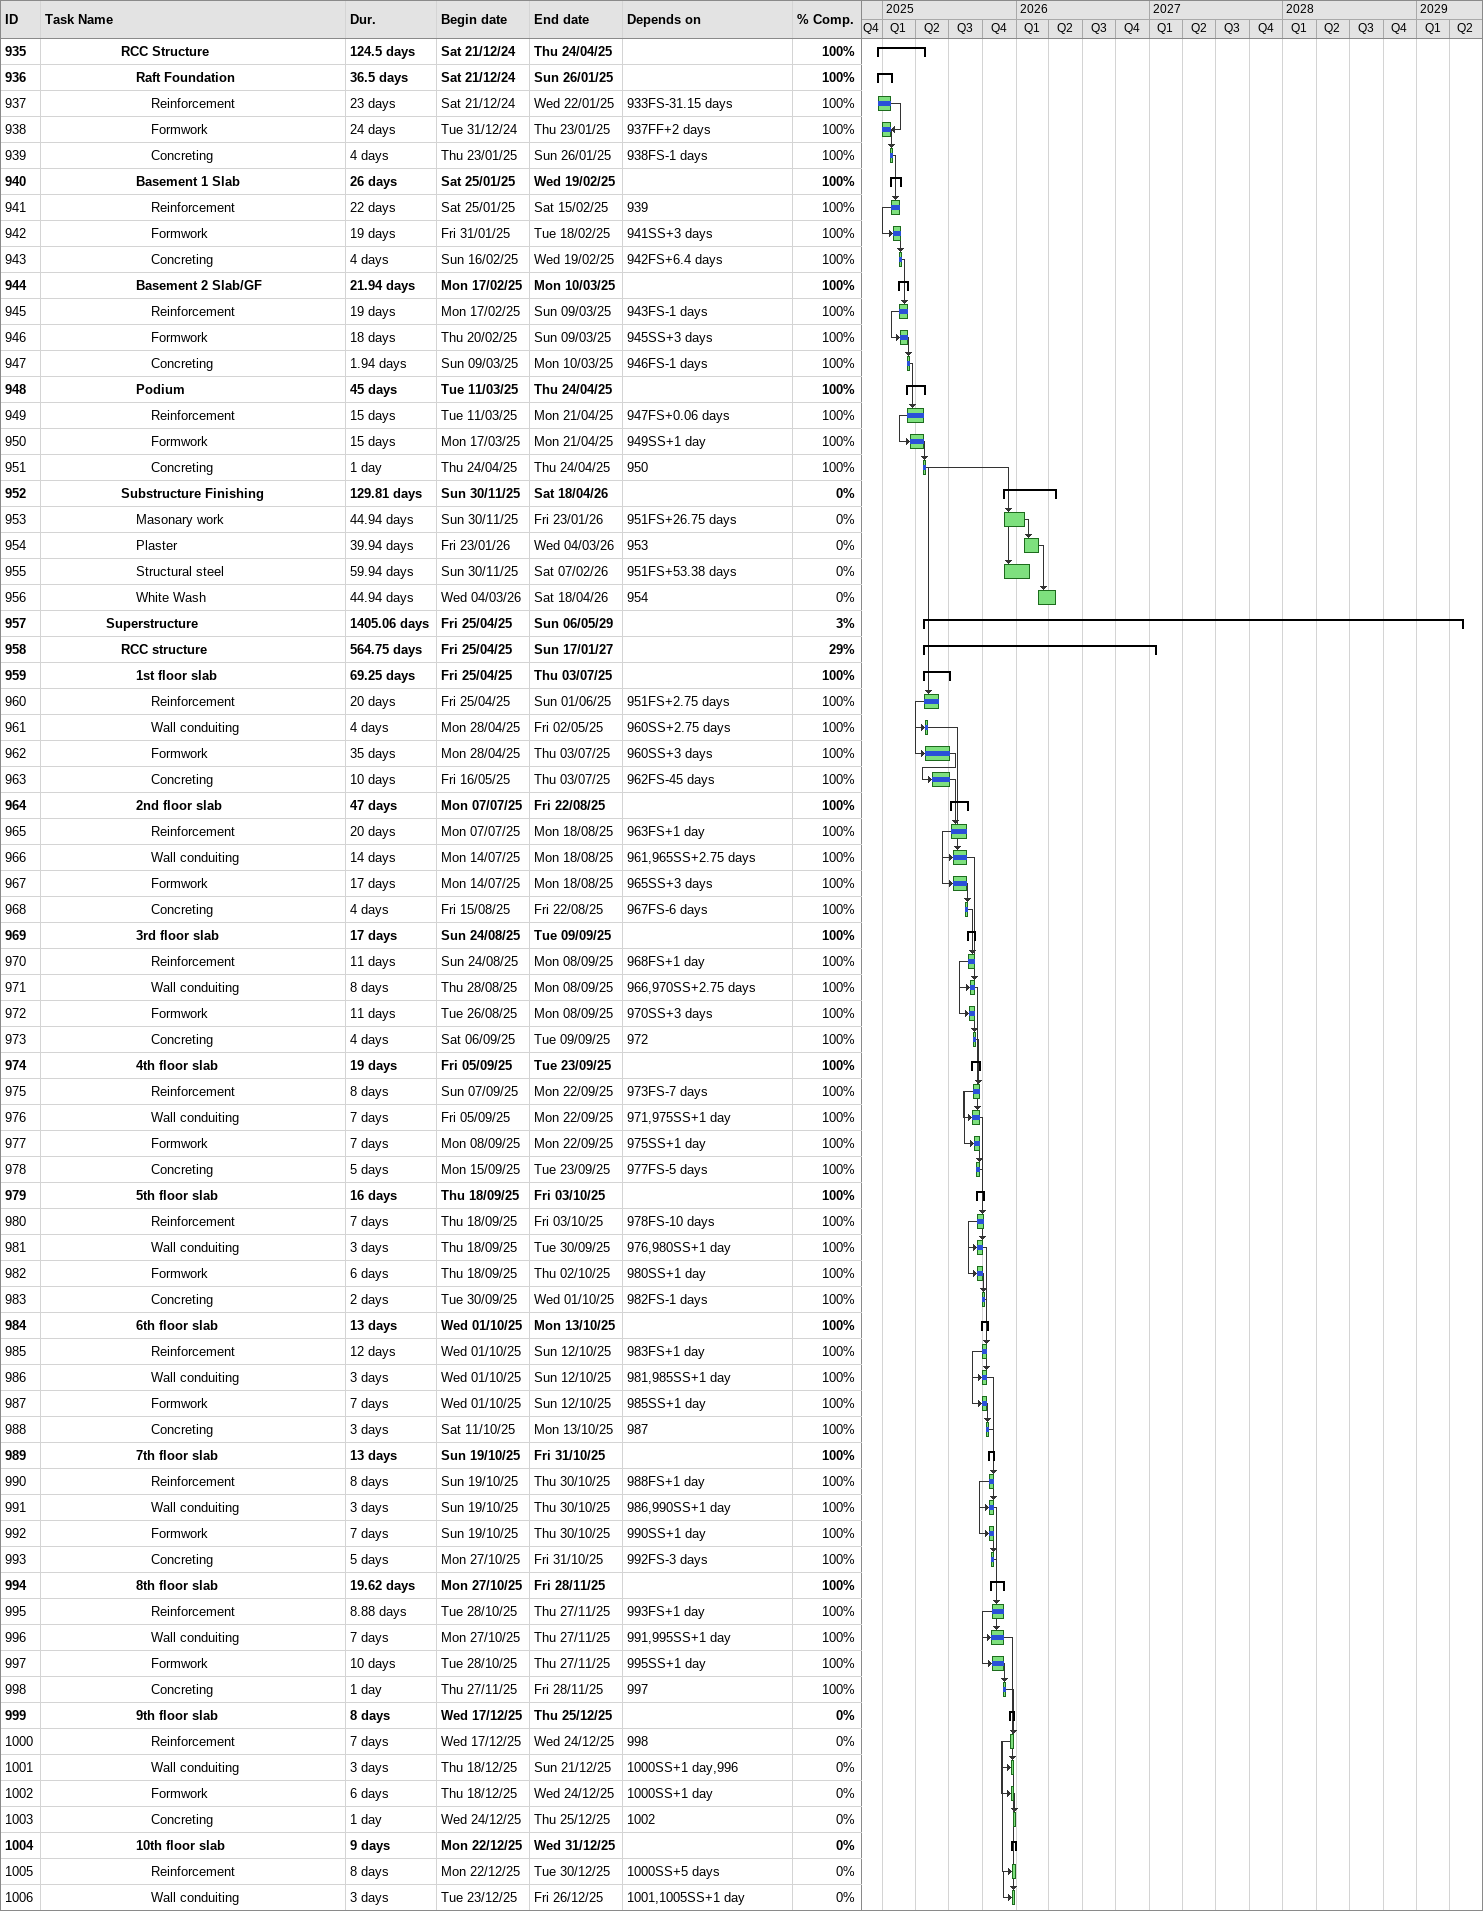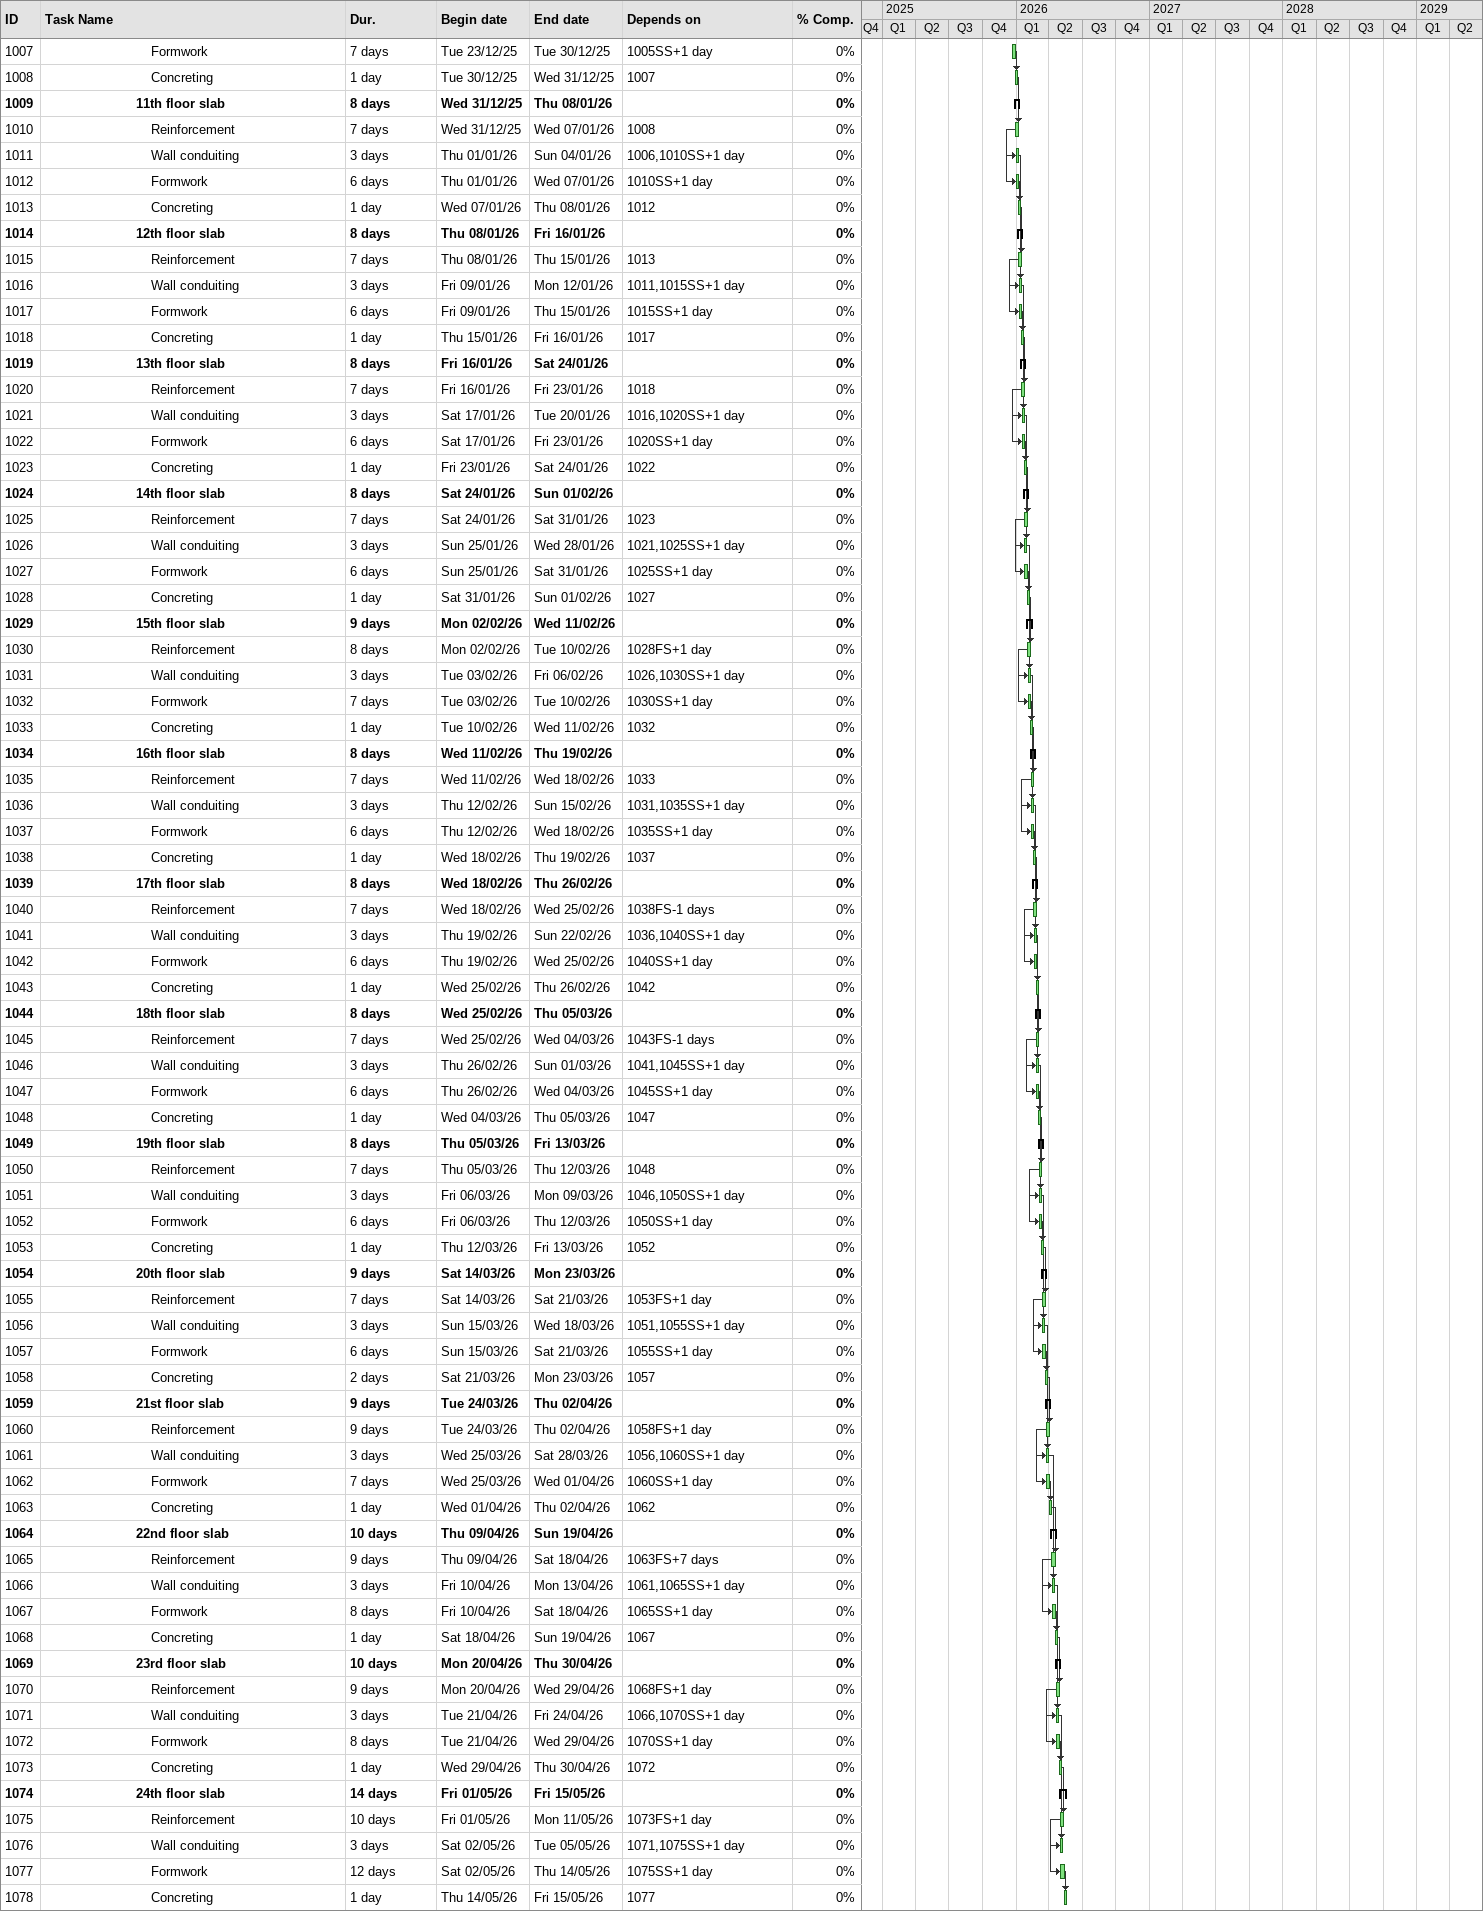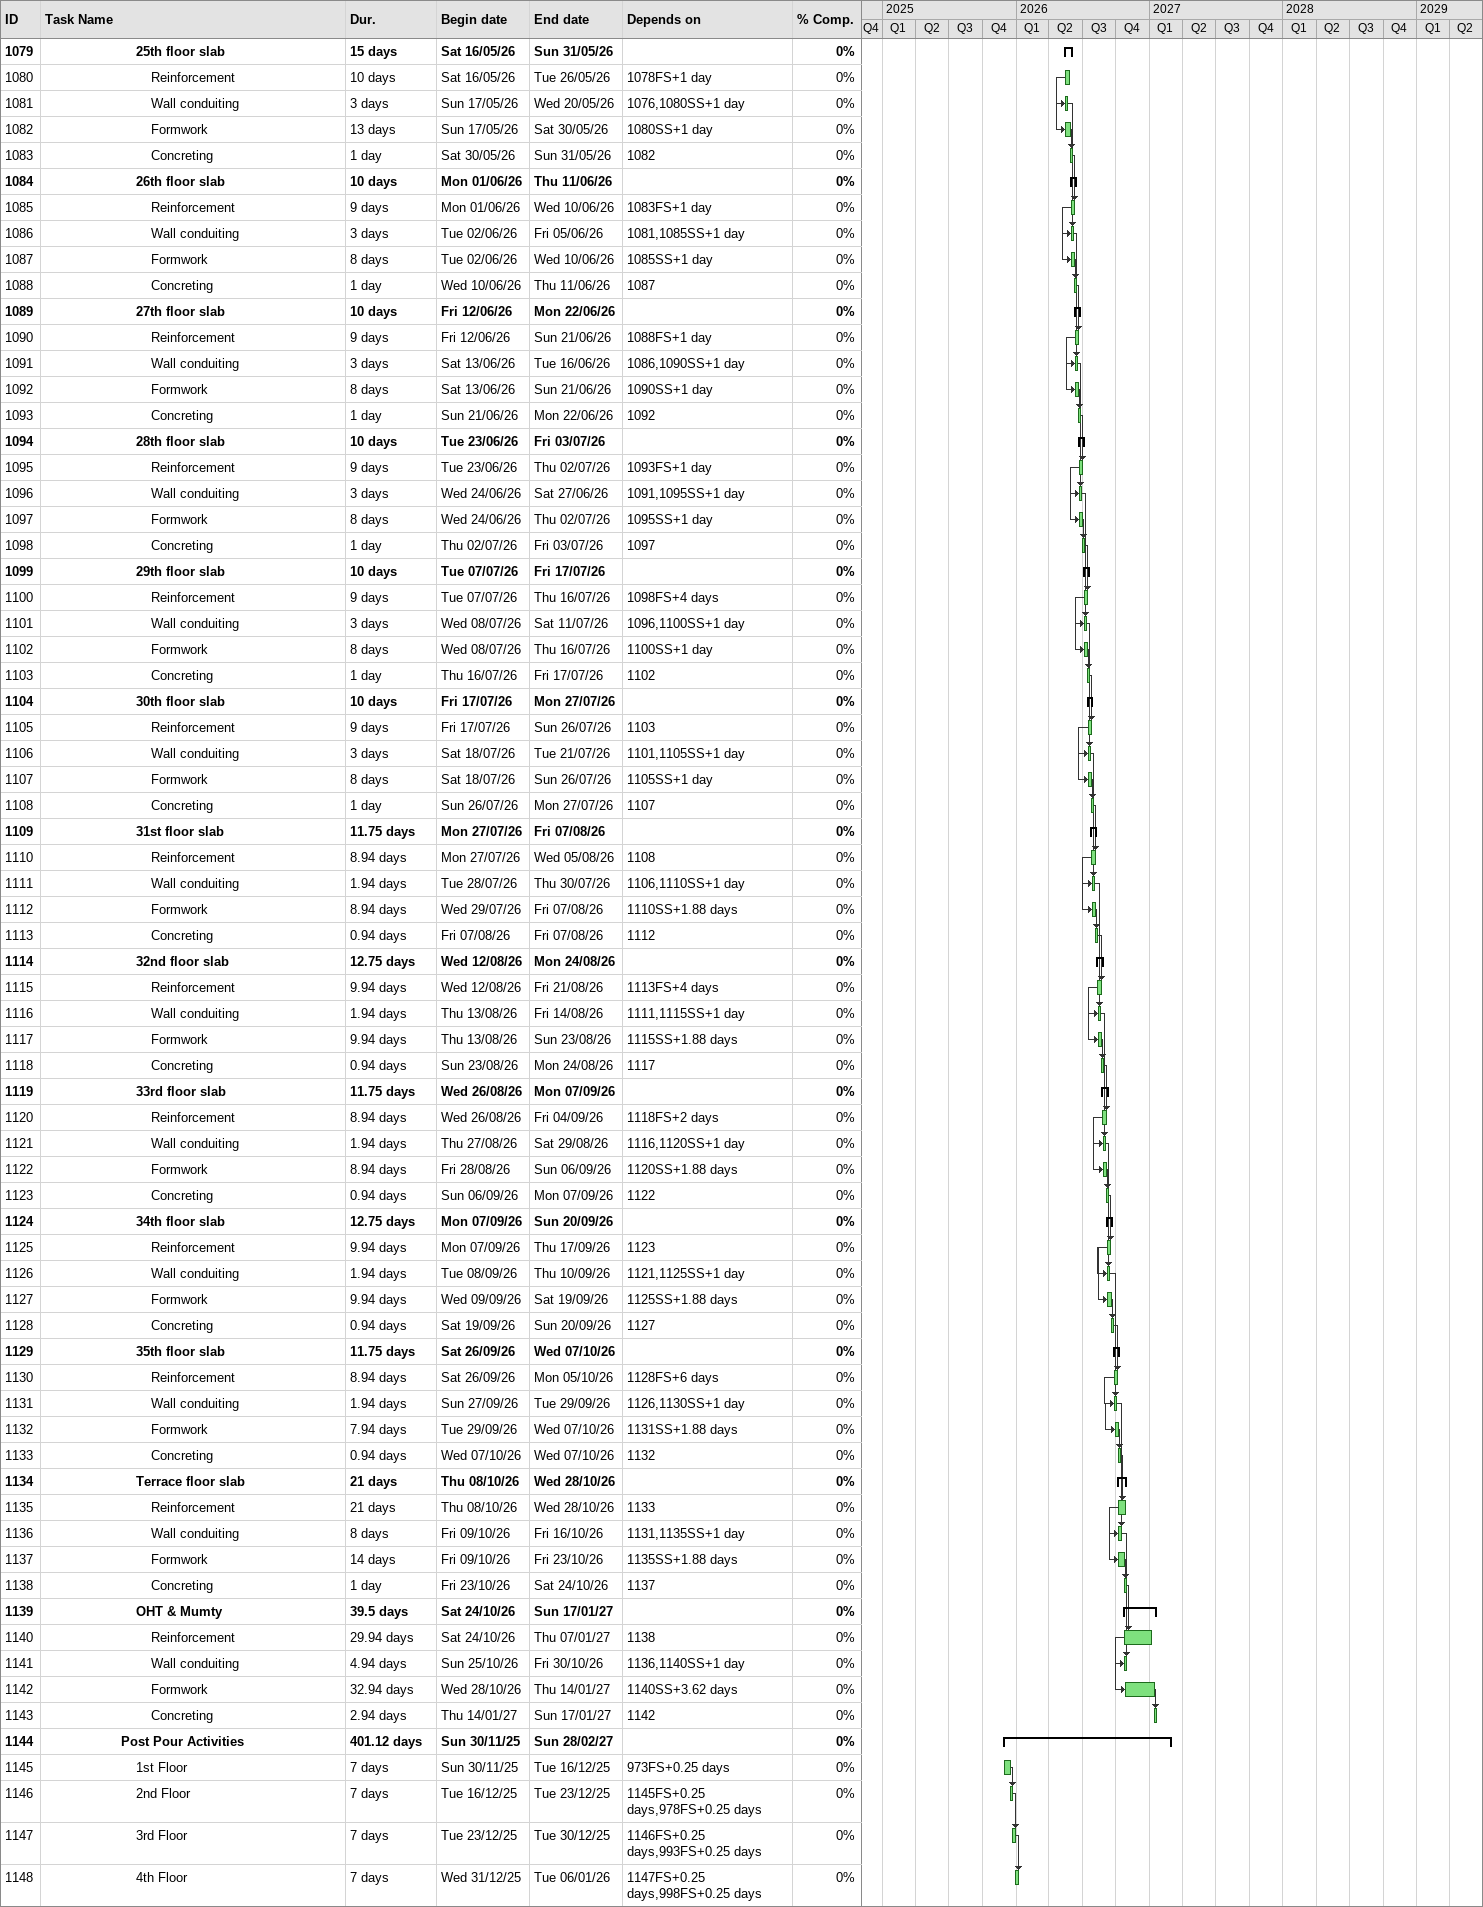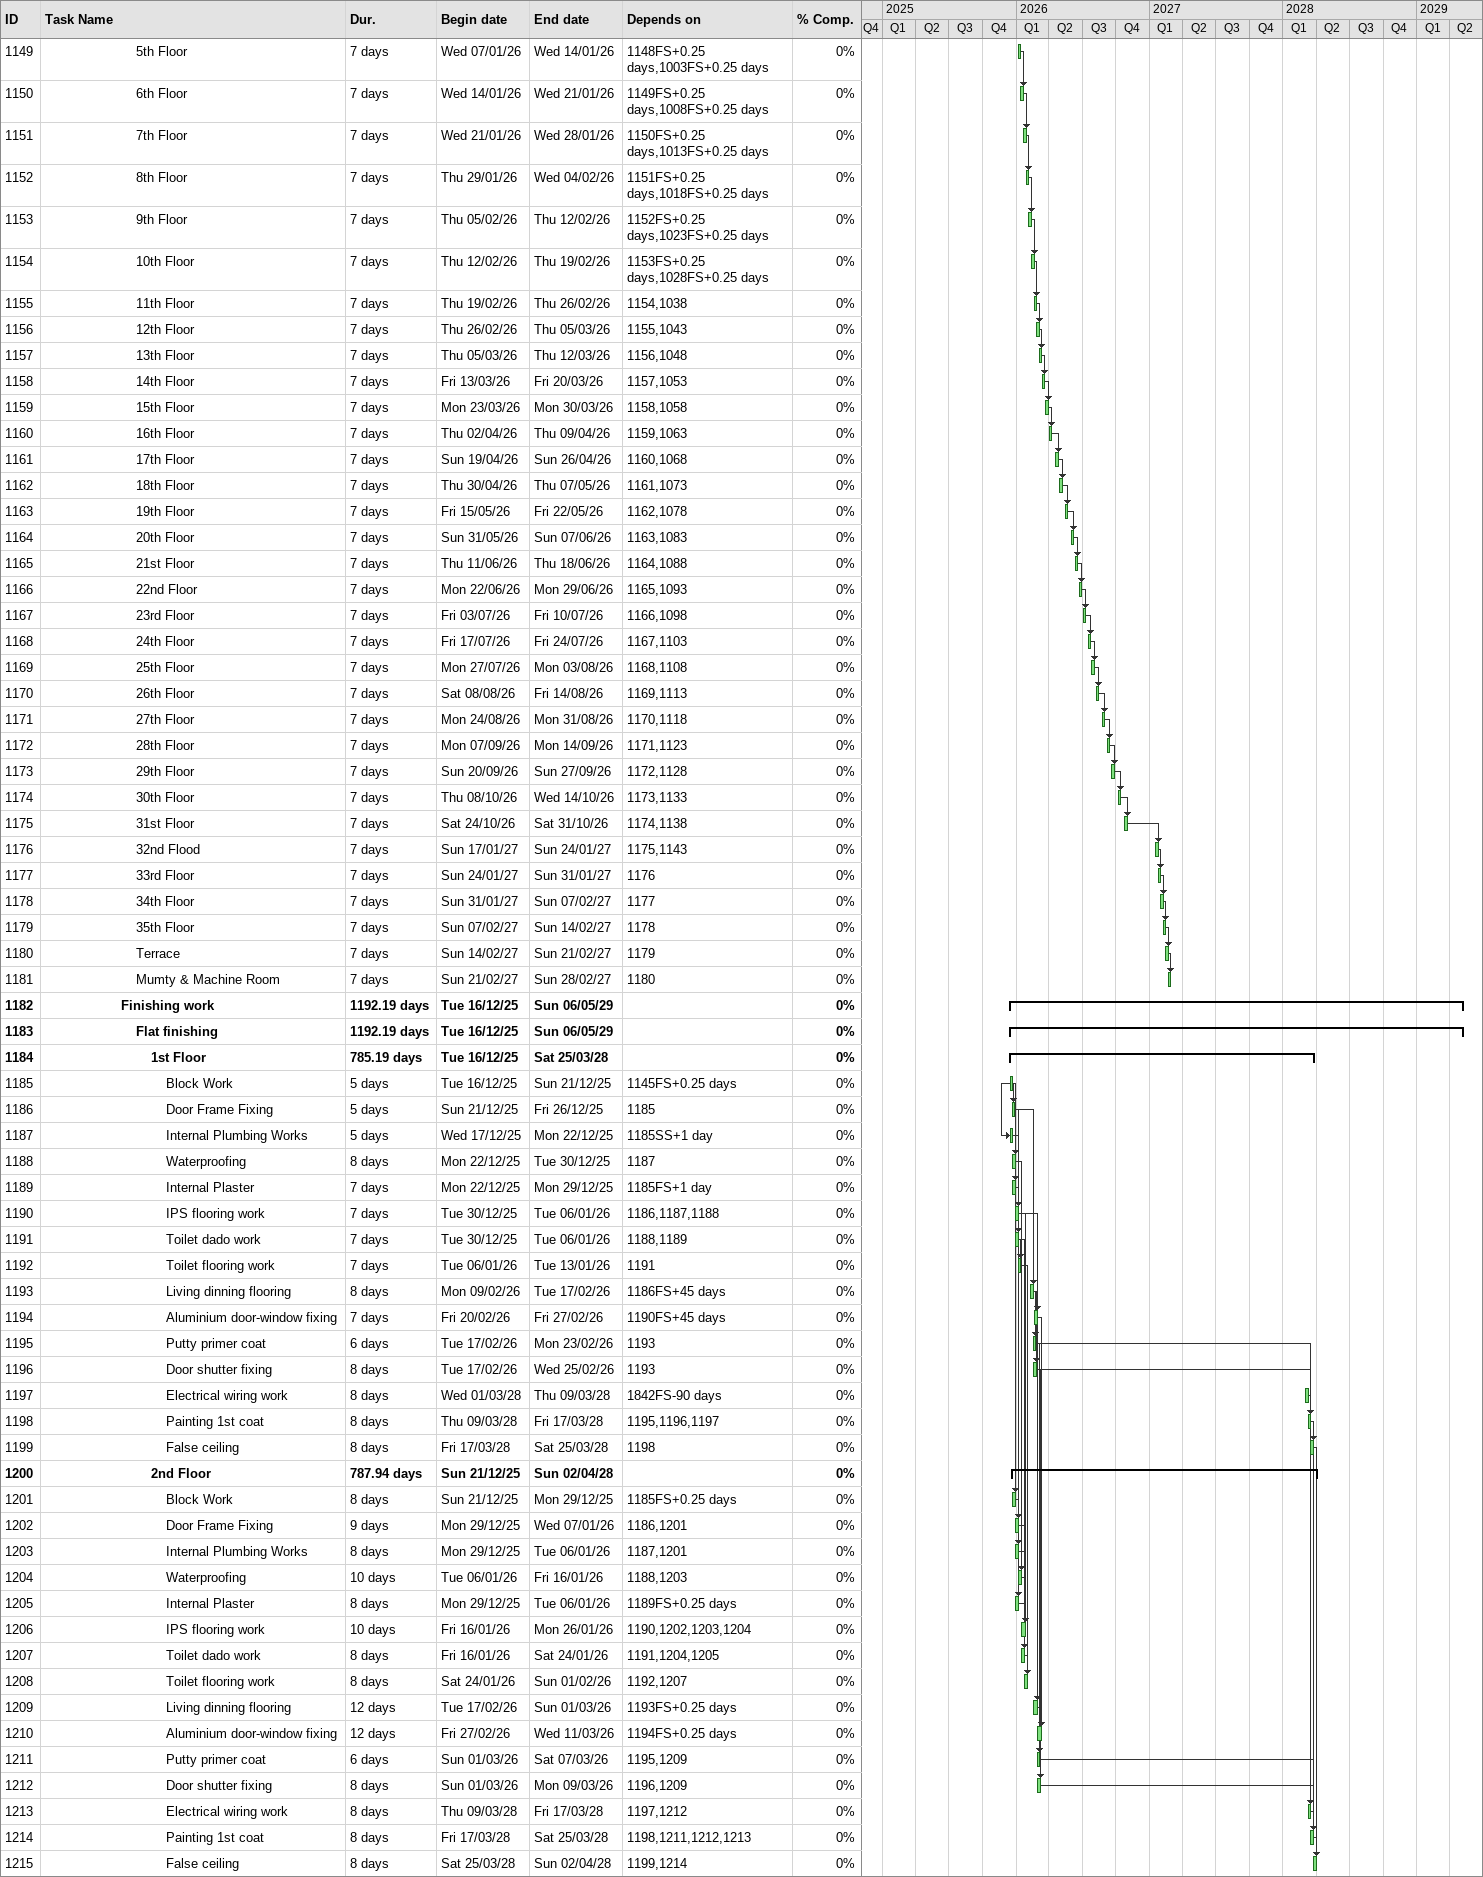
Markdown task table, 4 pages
| ID | Level | Task | Duration | Start | Finish | Predecessors | % complete |
|---|---|---|---|---|---|---|---|
| 935 | 6 | **RCC Structure** | 124.5d | 2024-12-21 | 2025-04-24 |  | 100 |
| 936 | 7 | **Raft Foundation** | 36.5d | 2024-12-21 | 2025-01-26 |  | 100 |
| 937 | 8 | Reinforcement | 23d | 2024-12-21 | 2025-01-22 | 933FS-31.15d | 100 |
| 938 | 8 | Formwork | 24d | 2024-12-31 | 2025-01-23 | 937FF+2d | 100 |
| 939 | 8 | Concreting | 4d | 2025-01-23 | 2025-01-26 | 938FS-1d | 100 |
| 940 | 7 | **Basement 1 Slab** | 26d | 2025-01-25 | 2025-02-19 |  | 100 |
| 941 | 8 | Reinforcement | 22d | 2025-01-25 | 2025-02-15 | 939 | 100 |
| 942 | 8 | Formwork | 19d | 2025-01-31 | 2025-02-18 | 941SS+3d | 100 |
| 943 | 8 | Concreting | 4d | 2025-02-16 | 2025-02-19 | 942FS+6.4d | 100 |
| 944 | 7 | **Basement 2 Slab/GF** | 21.94d | 2025-02-17 | 2025-03-10 |  | 100 |
| 945 | 8 | Reinforcement | 19d | 2025-02-17 | 2025-03-09 | 943FS-1d | 100 |
| 946 | 8 | Formwork | 18d | 2025-02-20 | 2025-03-09 | 945SS+3d | 100 |
| 947 | 8 | Concreting | 1.94d | 2025-03-09 | 2025-03-10 | 946FS-1d | 100 |
| 948 | 7 | **Podium** | 45d | 2025-03-11 | 2025-04-24 |  | 100 |
| 949 | 8 | Reinforcement | 15d | 2025-03-11 | 2025-04-21 | 947FS+0.06d | 100 |
| 950 | 8 | Formwork | 15d | 2025-03-17 | 2025-04-21 | 949SS+1d | 100 |
| 951 | 8 | Concreting | 1d | 2025-04-24 | 2025-04-24 | 950 | 100 |
| 952 | 6 | **Substructure Finishing** | 129.81d | 2025-11-30 | 2026-04-18 |  | 0 |
| 953 | 7 | Masonary work | 44.94d | 2025-11-30 | 2026-01-23 | 951FS+26.75d | 0 |
| 954 | 7 | Plaster | 39.94d | 2026-01-23 | 2026-03-04 | 953 | 0 |
| 955 | 7 | Structural steel | 59.94d | 2025-11-30 | 2026-02-07 | 951FS+53.38d | 0 |
| 956 | 7 | White Wash | 44.94d | 2026-03-04 | 2026-04-18 | 954 | 0 |
| 957 | 5 | **Superstructure** | 1405.06d | 2025-04-25 | 2029-05-06 |  | 3 |
| 958 | 6 | **RCC structure** | 564.75d | 2025-04-25 | 2027-01-17 |  | 29 |
| 959 | 7 | **1st floor slab** | 69.25d | 2025-04-25 | 2025-07-03 |  | 100 |
| 960 | 8 | Reinforcement | 20d | 2025-04-25 | 2025-06-01 | 951FS+2.75d | 100 |
| 961 | 8 | Wall conduiting | 4d | 2025-04-28 | 2025-05-02 | 960SS+2.75d | 100 |
| 962 | 8 | Formwork | 35d | 2025-04-28 | 2025-07-03 | 960SS+3d | 100 |
| 963 | 8 | Concreting | 10d | 2025-05-16 | 2025-07-03 | 962FS-45d | 100 |
| 964 | 7 | **2nd floor slab** | 47d | 2025-07-07 | 2025-08-22 |  | 100 |
| 965 | 8 | Reinforcement | 20d | 2025-07-07 | 2025-08-18 | 963FS+1d | 100 |
| 966 | 8 | Wall conduiting | 14d | 2025-07-14 | 2025-08-18 | 961, 965SS+2.75d | 100 |
| 967 | 8 | Formwork | 17d | 2025-07-14 | 2025-08-18 | 965SS+3d | 100 |
| 968 | 8 | Concreting | 4d | 2025-08-15 | 2025-08-22 | 967FS-6d | 100 |
| 969 | 7 | **3rd floor slab** | 17d | 2025-08-24 | 2025-09-09 |  | 100 |
| 970 | 8 | Reinforcement | 11d | 2025-08-24 | 2025-09-08 | 968FS+1d | 100 |
| 971 | 8 | Wall conduiting | 8d | 2025-08-28 | 2025-09-08 | 966, 970SS+2.75d | 100 |
| 972 | 8 | Formwork | 11d | 2025-08-26 | 2025-09-08 | 970SS+3d | 100 |
| 973 | 8 | Concreting | 4d | 2025-09-06 | 2025-09-09 | 972 | 100 |
| 974 | 7 | **4th floor slab** | 19d | 2025-09-05 | 2025-09-23 |  | 100 |
| 975 | 8 | Reinforcement | 8d | 2025-09-07 | 2025-09-22 | 973FS-7d | 100 |
| 976 | 8 | Wall conduiting | 7d | 2025-09-05 | 2025-09-22 | 971, 975SS+1d | 100 |
| 977 | 8 | Formwork | 7d | 2025-09-08 | 2025-09-22 | 975SS+1d | 100 |
| 978 | 8 | Concreting | 5d | 2025-09-15 | 2025-09-23 | 977FS-5d | 100 |
| 979 | 7 | **5th floor slab** | 16d | 2025-09-18 | 2025-10-03 |  | 100 |
| 980 | 8 | Reinforcement | 7d | 2025-09-18 | 2025-10-03 | 978FS-10d | 100 |
| 981 | 8 | Wall conduiting | 3d | 2025-09-18 | 2025-09-30 | 976, 980SS+1d | 100 |
| 982 | 8 | Formwork | 6d | 2025-09-18 | 2025-10-02 | 980SS+1d | 100 |
| 983 | 8 | Concreting | 2d | 2025-09-30 | 2025-10-01 | 982FS-1d | 100 |
| 984 | 7 | **6th floor slab** | 13d | 2025-10-01 | 2025-10-13 |  | 100 |
| 985 | 8 | Reinforcement | 12d | 2025-10-01 | 2025-10-12 | 983FS+1d | 100 |
| 986 | 8 | Wall conduiting | 3d | 2025-10-01 | 2025-10-12 | 981, 985SS+1d | 100 |
| 987 | 8 | Formwork | 7d | 2025-10-01 | 2025-10-12 | 985SS+1d | 100 |
| 988 | 8 | Concreting | 3d | 2025-10-11 | 2025-10-13 | 987 | 100 |
| 989 | 7 | **7th floor slab** | 13d | 2025-10-19 | 2025-10-31 |  | 100 |
| 990 | 8 | Reinforcement | 8d | 2025-10-19 | 2025-10-30 | 988FS+1d | 100 |
| 991 | 8 | Wall conduiting | 3d | 2025-10-19 | 2025-10-30 | 986, 990SS+1d | 100 |
| 992 | 8 | Formwork | 7d | 2025-10-19 | 2025-10-30 | 990SS+1d | 100 |
| 993 | 8 | Concreting | 5d | 2025-10-27 | 2025-10-31 | 992FS-3d | 100 |
| 994 | 7 | **8th floor slab** | 19.62d | 2025-10-27 | 2025-11-28 |  | 100 |
| 995 | 8 | Reinforcement | 8.88d | 2025-10-28 | 2025-11-27 | 993FS+1d | 100 |
| 996 | 8 | Wall conduiting | 7d | 2025-10-27 | 2025-11-27 | 991, 995SS+1d | 100 |
| 997 | 8 | Formwork | 10d | 2025-10-28 | 2025-11-27 | 995SS+1d | 100 |
| 998 | 8 | Concreting | 1d | 2025-11-27 | 2025-11-28 | 997 | 100 |
| 999 | 7 | **9th floor slab** | 8d | 2025-12-17 | 2025-12-25 |  | 0 |
| 1000 | 8 | Reinforcement | 7d | 2025-12-17 | 2025-12-24 | 998 | 0 |
| 1001 | 8 | Wall conduiting | 3d | 2025-12-18 | 2025-12-21 | 1000SS+1d, 996 | 0 |
| 1002 | 8 | Formwork | 6d | 2025-12-18 | 2025-12-24 | 1000SS+1d | 0 |
| 1003 | 8 | Concreting | 1d | 2025-12-24 | 2025-12-25 | 1002 | 0 |
| 1004 | 7 | **10th floor slab** | 9d | 2025-12-22 | 2025-12-31 |  | 0 |
| 1005 | 8 | Reinforcement | 8d | 2025-12-22 | 2025-12-30 | 1000SS+5d | 0 |
| 1006 | 8 | Wall conduiting | 3d | 2025-12-23 | 2025-12-26 | 1001, 1005SS+1d | 0 |
| 1007 | 8 | Formwork | 7d | 2025-12-23 | 2025-12-30 | 1005SS+1d | 0 |
| 1008 | 8 | Concreting | 1d | 2025-12-30 | 2025-12-31 | 1007 | 0 |
| 1009 | 7 | **11th floor slab** | 8d | 2025-12-31 | 2026-01-08 |  | 0 |
| 1010 | 8 | Reinforcement | 7d | 2025-12-31 | 2026-01-07 | 1008 | 0 |
| 1011 | 8 | Wall conduiting | 3d | 2026-01-01 | 2026-01-04 | 1006, 1010SS+1d | 0 |
| 1012 | 8 | Formwork | 6d | 2026-01-01 | 2026-01-07 | 1010SS+1d | 0 |
| 1013 | 8 | Concreting | 1d | 2026-01-07 | 2026-01-08 | 1012 | 0 |
| 1014 | 7 | **12th floor slab** | 8d | 2026-01-08 | 2026-01-16 |  | 0 |
| 1015 | 8 | Reinforcement | 7d | 2026-01-08 | 2026-01-15 | 1013 | 0 |
| 1016 | 8 | Wall conduiting | 3d | 2026-01-09 | 2026-01-12 | 1011, 1015SS+1d | 0 |
| 1017 | 8 | Formwork | 6d | 2026-01-09 | 2026-01-15 | 1015SS+1d | 0 |
| 1018 | 8 | Concreting | 1d | 2026-01-15 | 2026-01-16 | 1017 | 0 |
| 1019 | 7 | **13th floor slab** | 8d | 2026-01-16 | 2026-01-24 |  | 0 |
| 1020 | 8 | Reinforcement | 7d | 2026-01-16 | 2026-01-23 | 1018 | 0 |
| 1021 | 8 | Wall conduiting | 3d | 2026-01-17 | 2026-01-20 | 1016, 1020SS+1d | 0 |
| 1022 | 8 | Formwork | 6d | 2026-01-17 | 2026-01-23 | 1020SS+1d | 0 |
| 1023 | 8 | Concreting | 1d | 2026-01-23 | 2026-01-24 | 1022 | 0 |
| 1024 | 7 | **14th floor slab** | 8d | 2026-01-24 | 2026-02-01 |  | 0 |
| 1025 | 8 | Reinforcement | 7d | 2026-01-24 | 2026-01-31 | 1023 | 0 |
| 1026 | 8 | Wall conduiting | 3d | 2026-01-25 | 2026-01-28 | 1021, 1025SS+1d | 0 |
| 1027 | 8 | Formwork | 6d | 2026-01-25 | 2026-01-31 | 1025SS+1d | 0 |
| 1028 | 8 | Concreting | 1d | 2026-01-31 | 2026-02-01 | 1027 | 0 |
| 1029 | 7 | **15th floor slab** | 9d | 2026-02-02 | 2026-02-11 |  | 0 |
| 1030 | 8 | Reinforcement | 8d | 2026-02-02 | 2026-02-10 | 1028FS+1d | 0 |
| 1031 | 8 | Wall conduiting | 3d | 2026-02-03 | 2026-02-06 | 1026, 1030SS+1d | 0 |
| 1032 | 8 | Formwork | 7d | 2026-02-03 | 2026-02-10 | 1030SS+1d | 0 |
| 1033 | 8 | Concreting | 1d | 2026-02-10 | 2026-02-11 | 1032 | 0 |
| 1034 | 7 | **16th floor slab** | 8d | 2026-02-11 | 2026-02-19 |  | 0 |
| 1035 | 8 | Reinforcement | 7d | 2026-02-11 | 2026-02-18 | 1033 | 0 |
| 1036 | 8 | Wall conduiting | 3d | 2026-02-12 | 2026-02-15 | 1031, 1035SS+1d | 0 |
| 1037 | 8 | Formwork | 6d | 2026-02-12 | 2026-02-18 | 1035SS+1d | 0 |
| 1038 | 8 | Concreting | 1d | 2026-02-18 | 2026-02-19 | 1037 | 0 |
| 1039 | 7 | **17th floor slab** | 8d | 2026-02-18 | 2026-02-26 |  | 0 |
| 1040 | 8 | Reinforcement | 7d | 2026-02-18 | 2026-02-25 | 1038FS-1d | 0 |
| 1041 | 8 | Wall conduiting | 3d | 2026-02-19 | 2026-02-22 | 1036, 1040SS+1d | 0 |
| 1042 | 8 | Formwork | 6d | 2026-02-19 | 2026-02-25 | 1040SS+1d | 0 |
| 1043 | 8 | Concreting | 1d | 2026-02-25 | 2026-02-26 | 1042 | 0 |
| 1044 | 7 | **18th floor slab** | 8d | 2026-02-25 | 2026-03-05 |  | 0 |
| 1045 | 8 | Reinforcement | 7d | 2026-02-25 | 2026-03-04 | 1043FS-1d | 0 |
| 1046 | 8 | Wall conduiting | 3d | 2026-02-26 | 2026-03-01 | 1041, 1045SS+1d | 0 |
| 1047 | 8 | Formwork | 6d | 2026-02-26 | 2026-03-04 | 1045SS+1d | 0 |
| 1048 | 8 | Concreting | 1d | 2026-03-04 | 2026-03-05 | 1047 | 0 |
| 1049 | 7 | **19th floor slab** | 8d | 2026-03-05 | 2026-03-13 |  | 0 |
| 1050 | 8 | Reinforcement | 7d | 2026-03-05 | 2026-03-12 | 1048 | 0 |
| 1051 | 8 | Wall conduiting | 3d | 2026-03-06 | 2026-03-09 | 1046, 1050SS+1d | 0 |
| 1052 | 8 | Formwork | 6d | 2026-03-06 | 2026-03-12 | 1050SS+1d | 0 |
| 1053 | 8 | Concreting | 1d | 2026-03-12 | 2026-03-13 | 1052 | 0 |
| 1054 | 7 | **20th floor slab** | 9d | 2026-03-14 | 2026-03-23 |  | 0 |
| 1055 | 8 | Reinforcement | 7d | 2026-03-14 | 2026-03-21 | 1053FS+1d | 0 |
| 1056 | 8 | Wall conduiting | 3d | 2026-03-15 | 2026-03-18 | 1051, 1055SS+1d | 0 |
| 1057 | 8 | Formwork | 6d | 2026-03-15 | 2026-03-21 | 1055SS+1d | 0 |
| 1058 | 8 | Concreting | 2d | 2026-03-21 | 2026-03-23 | 1057 | 0 |
| 1059 | 7 | **21st floor slab** | 9d | 2026-03-24 | 2026-04-02 |  | 0 |
| 1060 | 8 | Reinforcement | 9d | 2026-03-24 | 2026-04-02 | 1058FS+1d | 0 |
| 1061 | 8 | Wall conduiting | 3d | 2026-03-25 | 2026-03-28 | 1056, 1060SS+1d | 0 |
| 1062 | 8 | Formwork | 7d | 2026-03-25 | 2026-04-01 | 1060SS+1d | 0 |
| 1063 | 8 | Concreting | 1d | 2026-04-01 | 2026-04-02 | 1062 | 0 |
| 1064 | 7 | **22nd floor slab** | 10d | 2026-04-09 | 2026-04-19 |  | 0 |
| 1065 | 8 | Reinforcement | 9d | 2026-04-09 | 2026-04-18 | 1063FS+7d | 0 |
| 1066 | 8 | Wall conduiting | 3d | 2026-04-10 | 2026-04-13 | 1061, 1065SS+1d | 0 |
| 1067 | 8 | Formwork | 8d | 2026-04-10 | 2026-04-18 | 1065SS+1d | 0 |
| 1068 | 8 | Concreting | 1d | 2026-04-18 | 2026-04-19 | 1067 | 0 |
| 1069 | 7 | **23rd floor slab** | 10d | 2026-04-20 | 2026-04-30 |  | 0 |
| 1070 | 8 | Reinforcement | 9d | 2026-04-20 | 2026-04-29 | 1068FS+1d | 0 |
| 1071 | 8 | Wall conduiting | 3d | 2026-04-21 | 2026-04-24 | 1066, 1070SS+1d | 0 |
| 1072 | 8 | Formwork | 8d | 2026-04-21 | 2026-04-29 | 1070SS+1d | 0 |
| 1073 | 8 | Concreting | 1d | 2026-04-29 | 2026-04-30 | 1072 | 0 |
| 1074 | 7 | **24th floor slab** | 14d | 2026-05-01 | 2026-05-15 |  | 0 |
| 1075 | 8 | Reinforcement | 10d | 2026-05-01 | 2026-05-11 | 1073FS+1d | 0 |
| 1076 | 8 | Wall conduiting | 3d | 2026-05-02 | 2026-05-05 | 1071, 1075SS+1d | 0 |
| 1077 | 8 | Formwork | 12d | 2026-05-02 | 2026-05-14 | 1075SS+1d | 0 |
| 1078 | 8 | Concreting | 1d | 2026-05-14 | 2026-05-15 | 1077 | 0 |
| 1079 | 7 | **25th floor slab** | 15d | 2026-05-16 | 2026-05-31 |  | 0 |
| 1080 | 8 | Reinforcement | 10d | 2026-05-16 | 2026-05-26 | 1078FS+1d | 0 |
| 1081 | 8 | Wall conduiting | 3d | 2026-05-17 | 2026-05-20 | 1076, 1080SS+1d | 0 |
| 1082 | 8 | Formwork | 13d | 2026-05-17 | 2026-05-30 | 1080SS+1d | 0 |
| 1083 | 8 | Concreting | 1d | 2026-05-30 | 2026-05-31 | 1082 | 0 |
| 1084 | 7 | **26th floor slab** | 10d | 2026-06-01 | 2026-06-11 |  | 0 |
| 1085 | 8 | Reinforcement | 9d | 2026-06-01 | 2026-06-10 | 1083FS+1d | 0 |
| 1086 | 8 | Wall conduiting | 3d | 2026-06-02 | 2026-06-05 | 1081, 1085SS+1d | 0 |
| 1087 | 8 | Formwork | 8d | 2026-06-02 | 2026-06-10 | 1085SS+1d | 0 |
| 1088 | 8 | Concreting | 1d | 2026-06-10 | 2026-06-11 | 1087 | 0 |
| 1089 | 7 | **27th floor slab** | 10d | 2026-06-12 | 2026-06-22 |  | 0 |
| 1090 | 8 | Reinforcement | 9d | 2026-06-12 | 2026-06-21 | 1088FS+1d | 0 |
| 1091 | 8 | Wall conduiting | 3d | 2026-06-13 | 2026-06-16 | 1086, 1090SS+1d | 0 |
| 1092 | 8 | Formwork | 8d | 2026-06-13 | 2026-06-21 | 1090SS+1d | 0 |
| 1093 | 8 | Concreting | 1d | 2026-06-21 | 2026-06-22 | 1092 | 0 |
| 1094 | 7 | **28th floor slab** | 10d | 2026-06-23 | 2026-07-03 |  | 0 |
| 1095 | 8 | Reinforcement | 9d | 2026-06-23 | 2026-07-02 | 1093FS+1d | 0 |
| 1096 | 8 | Wall conduiting | 3d | 2026-06-24 | 2026-06-27 | 1091, 1095SS+1d | 0 |
| 1097 | 8 | Formwork | 8d | 2026-06-24 | 2026-07-02 | 1095SS+1d | 0 |
| 1098 | 8 | Concreting | 1d | 2026-07-02 | 2026-07-03 | 1097 | 0 |
| 1099 | 7 | **29th floor slab** | 10d | 2026-07-07 | 2026-07-17 |  | 0 |
| 1100 | 8 | Reinforcement | 9d | 2026-07-07 | 2026-07-16 | 1098FS+4d | 0 |
| 1101 | 8 | Wall conduiting | 3d | 2026-07-08 | 2026-07-11 | 1096, 1100SS+1d | 0 |
| 1102 | 8 | Formwork | 8d | 2026-07-08 | 2026-07-16 | 1100SS+1d | 0 |
| 1103 | 8 | Concreting | 1d | 2026-07-16 | 2026-07-17 | 1102 | 0 |
| 1104 | 7 | **30th floor slab** | 10d | 2026-07-17 | 2026-07-27 |  | 0 |
| 1105 | 8 | Reinforcement | 9d | 2026-07-17 | 2026-07-26 | 1103 | 0 |
| 1106 | 8 | Wall conduiting | 3d | 2026-07-18 | 2026-07-21 | 1101, 1105SS+1d | 0 |
| 1107 | 8 | Formwork | 8d | 2026-07-18 | 2026-07-26 | 1105SS+1d | 0 |
| 1108 | 8 | Concreting | 1d | 2026-07-26 | 2026-07-27 | 1107 | 0 |
| 1109 | 7 | **31st floor slab** | 11.75d | 2026-07-27 | 2026-08-07 |  | 0 |
| 1110 | 8 | Reinforcement | 8.94d | 2026-07-27 | 2026-08-05 | 1108 | 0 |
| 1111 | 8 | Wall conduiting | 1.94d | 2026-07-28 | 2026-07-30 | 1106, 1110SS+1d | 0 |
| 1112 | 8 | Formwork | 8.94d | 2026-07-29 | 2026-08-07 | 1110SS+1.88d | 0 |
| 1113 | 8 | Concreting | 0.94d | 2026-08-07 | 2026-08-07 | 1112 | 0 |
| 1114 | 7 | **32nd floor slab** | 12.75d | 2026-08-12 | 2026-08-24 |  | 0 |
| 1115 | 8 | Reinforcement | 9.94d | 2026-08-12 | 2026-08-21 | 1113FS+4d | 0 |
| 1116 | 8 | Wall conduiting | 1.94d | 2026-08-13 | 2026-08-14 | 1111, 1115SS+1d | 0 |
| 1117 | 8 | Formwork | 9.94d | 2026-08-13 | 2026-08-23 | 1115SS+1.88d | 0 |
| 1118 | 8 | Concreting | 0.94d | 2026-08-23 | 2026-08-24 | 1117 | 0 |
| 1119 | 7 | **33rd floor slab** | 11.75d | 2026-08-26 | 2026-09-07 |  | 0 |
| 1120 | 8 | Reinforcement | 8.94d | 2026-08-26 | 2026-09-04 | 1118FS+2d | 0 |
| 1121 | 8 | Wall conduiting | 1.94d | 2026-08-27 | 2026-08-29 | 1116, 1120SS+1d | 0 |
| 1122 | 8 | Formwork | 8.94d | 2026-08-28 | 2026-09-06 | 1120SS+1.88d | 0 |
| 1123 | 8 | Concreting | 0.94d | 2026-09-06 | 2026-09-07 | 1122 | 0 |
| 1124 | 7 | **34th floor slab** | 12.75d | 2026-09-07 | 2026-09-20 |  | 0 |
| 1125 | 8 | Reinforcement | 9.94d | 2026-09-07 | 2026-09-17 | 1123 | 0 |
| 1126 | 8 | Wall conduiting | 1.94d | 2026-09-08 | 2026-09-10 | 1121, 1125SS+1d | 0 |
| 1127 | 8 | Formwork | 9.94d | 2026-09-09 | 2026-09-19 | 1125SS+1.88d | 0 |
| 1128 | 8 | Concreting | 0.94d | 2026-09-19 | 2026-09-20 | 1127 | 0 |
| 1129 | 7 | **35th floor slab** | 11.75d | 2026-09-26 | 2026-10-07 |  | 0 |
| 1130 | 8 | Reinforcement | 8.94d | 2026-09-26 | 2026-10-05 | 1128FS+6d | 0 |
| 1131 | 8 | Wall conduiting | 1.94d | 2026-09-27 | 2026-09-29 | 1126, 1130SS+1d | 0 |
| 1132 | 8 | Formwork | 7.94d | 2026-09-29 | 2026-10-07 | 1131SS+1.88d | 0 |
| 1133 | 8 | Concreting | 0.94d | 2026-10-07 | 2026-10-07 | 1132 | 0 |
| 1134 | 7 | **Terrace floor slab** | 21d | 2026-10-08 | 2026-10-28 |  | 0 |
| 1135 | 8 | Reinforcement | 21d | 2026-10-08 | 2026-10-28 | 1133 | 0 |
| 1136 | 8 | Wall conduiting | 8d | 2026-10-09 | 2026-10-16 | 1131, 1135SS+1d | 0 |
| 1137 | 8 | Formwork | 14d | 2026-10-09 | 2026-10-23 | 1135SS+1.88d | 0 |
| 1138 | 8 | Concreting | 1d | 2026-10-23 | 2026-10-24 | 1137 | 0 |
| 1139 | 7 | **OHT & Mumty** | 39.5d | 2026-10-24 | 2027-01-17 |  | 0 |
| 1140 | 8 | Reinforcement | 29.94d | 2026-10-24 | 2027-01-07 | 1138 | 0 |
| 1141 | 8 | Wall conduiting | 4.94d | 2026-10-25 | 2026-10-30 | 1136, 1140SS+1d | 0 |
| 1142 | 8 | Formwork | 32.94d | 2026-10-28 | 2027-01-14 | 1140SS+3.62d | 0 |
| 1143 | 8 | Concreting | 2.94d | 2027-01-14 | 2027-01-17 | 1142 | 0 |
| 1144 | 6 | **Post Pour Activities** | 401.12d | 2025-11-30 | 2027-02-28 |  | 0 |
| 1145 | 7 | 1st Floor | 7d | 2025-11-30 | 2025-12-16 | 973FS+0.25d | 0 |
| 1146 | 7 | 2nd Floor | 7d | 2025-12-16 | 2025-12-23 | 1145FS+0.25d, 978FS+0.25d | 0 |
| 1147 | 7 | 3rd Floor | 7d | 2025-12-23 | 2025-12-30 | 1146FS+0.25d, 993FS+0.25d | 0 |
| 1148 | 7 | 4th Floor | 7d | 2025-12-31 | 2026-01-06 | 1147FS+0.25d, 998FS+0.25d | 0 |
| 1149 | 7 | 5th Floor | 7d | 2026-01-07 | 2026-01-14 | 1148FS+0.25d, 1003FS+0.25d | 0 |
| 1150 | 7 | 6th Floor | 7d | 2026-01-14 | 2026-01-21 | 1149FS+0.25d, 1008FS+0.25d | 0 |
| 1151 | 7 | 7th Floor | 7d | 2026-01-21 | 2026-01-28 | 1150FS+0.25d, 1013FS+0.25d | 0 |
| 1152 | 7 | 8th Floor | 7d | 2026-01-29 | 2026-02-04 | 1151FS+0.25d, 1018FS+0.25d | 0 |
| 1153 | 7 | 9th Floor | 7d | 2026-02-05 | 2026-02-12 | 1152FS+0.25d, 1023FS+0.25d | 0 |
| 1154 | 7 | 10th Floor | 7d | 2026-02-12 | 2026-02-19 | 1153FS+0.25d, 1028FS+0.25d | 0 |
| 1155 | 7 | 11th Floor | 7d | 2026-02-19 | 2026-02-26 | 1154, 1038 | 0 |
| 1156 | 7 | 12th Floor | 7d | 2026-02-26 | 2026-03-05 | 1155, 1043 | 0 |
| 1157 | 7 | 13th Floor | 7d | 2026-03-05 | 2026-03-12 | 1156, 1048 | 0 |
| 1158 | 7 | 14th Floor | 7d | 2026-03-13 | 2026-03-20 | 1157, 1053 | 0 |
| 1159 | 7 | 15th Floor | 7d | 2026-03-23 | 2026-03-30 | 1158, 1058 | 0 |
| 1160 | 7 | 16th Floor | 7d | 2026-04-02 | 2026-04-09 | 1159, 1063 | 0 |
| 1161 | 7 | 17th Floor | 7d | 2026-04-19 | 2026-04-26 | 1160, 1068 | 0 |
| 1162 | 7 | 18th Floor | 7d | 2026-04-30 | 2026-05-07 | 1161, 1073 | 0 |
| 1163 | 7 | 19th Floor | 7d | 2026-05-15 | 2026-05-22 | 1162, 1078 | 0 |
| 1164 | 7 | 20th Floor | 7d | 2026-05-31 | 2026-06-07 | 1163, 1083 | 0 |
| 1165 | 7 | 21st Floor | 7d | 2026-06-11 | 2026-06-18 | 1164, 1088 | 0 |
| 1166 | 7 | 22nd Floor | 7d | 2026-06-22 | 2026-06-29 | 1165, 1093 | 0 |
| 1167 | 7 | 23rd Floor | 7d | 2026-07-03 | 2026-07-10 | 1166, 1098 | 0 |
| 1168 | 7 | 24th Floor | 7d | 2026-07-17 | 2026-07-24 | 1167, 1103 | 0 |
| 1169 | 7 | 25th Floor | 7d | 2026-07-27 | 2026-08-03 | 1168, 1108 | 0 |
| 1170 | 7 | 26th Floor | 7d | 2026-08-08 | 2026-08-14 | 1169, 1113 | 0 |
| 1171 | 7 | 27th Floor | 7d | 2026-08-24 | 2026-08-31 | 1170, 1118 | 0 |
| 1172 | 7 | 28th Floor | 7d | 2026-09-07 | 2026-09-14 | 1171, 1123 | 0 |
| 1173 | 7 | 29th Floor | 7d | 2026-09-20 | 2026-09-27 | 1172, 1128 | 0 |
| 1174 | 7 | 30th Floor | 7d | 2026-10-08 | 2026-10-14 | 1173, 1133 | 0 |
| 1175 | 7 | 31st Floor | 7d | 2026-10-24 | 2026-10-31 | 1174, 1138 | 0 |
| 1176 | 7 | 32nd Flood | 7d | 2027-01-17 | 2027-01-24 | 1175, 1143 | 0 |
| 1177 | 7 | 33rd Floor | 7d | 2027-01-24 | 2027-01-31 | 1176 | 0 |
| 1178 | 7 | 34th Floor | 7d | 2027-01-31 | 2027-02-07 | 1177 | 0 |
| 1179 | 7 | 35th Floor | 7d | 2027-02-07 | 2027-02-14 | 1178 | 0 |
| 1180 | 7 | Terrace | 7d | 2027-02-14 | 2027-02-21 | 1179 | 0 |
| 1181 | 7 | Mumty & Machine Room | 7d | 2027-02-21 | 2027-02-28 | 1180 | 0 |
| 1182 | 6 | **Finishing work** | 1192.19d | 2025-12-16 | 2029-05-06 |  | 0 |
| 1183 | 7 | **Flat finishing** | 1192.19d | 2025-12-16 | 2029-05-06 |  | 0 |
| 1184 | 8 | **1st Floor** | 785.19d | 2025-12-16 | 2028-03-25 |  | 0 |
| 1185 | 9 | Block Work | 5d | 2025-12-16 | 2025-12-21 | 1145FS+0.25d | 0 |
| 1186 | 9 | Door Frame Fixing | 5d | 2025-12-21 | 2025-12-26 | 1185 | 0 |
| 1187 | 9 | Internal Plumbing Works | 5d | 2025-12-17 | 2025-12-22 | 1185SS+1d | 0 |
| 1188 | 9 | Waterproofing | 8d | 2025-12-22 | 2025-12-30 | 1187 | 0 |
| 1189 | 9 | Internal Plaster | 7d | 2025-12-22 | 2025-12-29 | 1185FS+1d | 0 |
| 1190 | 9 | IPS flooring work | 7d | 2025-12-30 | 2026-01-06 | 1186, 1187, 1188 | 0 |
| 1191 | 9 | Toilet dado work | 7d | 2025-12-30 | 2026-01-06 | 1188, 1189 | 0 |
| 1192 | 9 | Toilet flooring work | 7d | 2026-01-06 | 2026-01-13 | 1191 | 0 |
| 1193 | 9 | Living dinning flooring | 8d | 2026-02-09 | 2026-02-17 | 1186FS+45d | 0 |
| 1194 | 9 | Aluminium door-window fixing | 7d | 2026-02-20 | 2026-02-27 | 1190FS+45d | 0 |
| 1195 | 9 | Putty primer coat | 6d | 2026-02-17 | 2026-02-23 | 1193 | 0 |
| 1196 | 9 | Door shutter fixing | 8d | 2026-02-17 | 2026-02-25 | 1193 | 0 |
| 1197 | 9 | Electrical wiring work | 8d | 2028-03-01 | 2028-03-09 | 1842FS-90d | 0 |
| 1198 | 9 | Painting 1st coat | 8d | 2028-03-09 | 2028-03-17 | 1195, 1196, 1197 | 0 |
| 1199 | 9 | False ceiling | 8d | 2028-03-17 | 2028-03-25 | 1198 | 0 |
| 1200 | 8 | **2nd Floor** | 787.94d | 2025-12-21 | 2028-04-02 |  | 0 |
| 1201 | 9 | Block Work | 8d | 2025-12-21 | 2025-12-29 | 1185FS+0.25d | 0 |
| 1202 | 9 | Door Frame Fixing | 9d | 2025-12-29 | 2026-01-07 | 1186, 1201 | 0 |
| 1203 | 9 | Internal Plumbing Works | 8d | 2025-12-29 | 2026-01-06 | 1187, 1201 | 0 |
| 1204 | 9 | Waterproofing | 10d | 2026-01-06 | 2026-01-16 | 1188, 1203 | 0 |
| 1205 | 9 | Internal Plaster | 8d | 2025-12-29 | 2026-01-06 | 1189FS+0.25d | 0 |
| 1206 | 9 | IPS flooring work | 10d | 2026-01-16 | 2026-01-26 | 1190, 1202, 1203, 1204 | 0 |
| 1207 | 9 | Toilet dado work | 8d | 2026-01-16 | 2026-01-24 | 1191, 1204, 1205 | 0 |
| 1208 | 9 | Toilet flooring work | 8d | 2026-01-24 | 2026-02-01 | 1192, 1207 | 0 |
| 1209 | 9 | Living dinning flooring | 12d | 2026-02-17 | 2026-03-01 | 1193FS+0.25d | 0 |
| 1210 | 9 | Aluminium door-window fixing | 12d | 2026-02-27 | 2026-03-11 | 1194FS+0.25d | 0 |
| 1211 | 9 | Putty primer coat | 6d | 2026-03-01 | 2026-03-07 | 1195, 1209 | 0 |
| 1212 | 9 | Door shutter fixing | 8d | 2026-03-01 | 2026-03-09 | 1196, 1209 | 0 |
| 1213 | 9 | Electrical wiring work | 8d | 2028-03-09 | 2028-03-17 | 1197, 1212 | 0 |
| 1214 | 9 | Painting 1st coat | 8d | 2028-03-17 | 2028-03-25 | 1198, 1211, 1212, 1213 | 0 |
| 1215 | 9 | False ceiling | 8d | 2028-03-25 | 2028-04-02 | 1199, 1214 | 0 |
